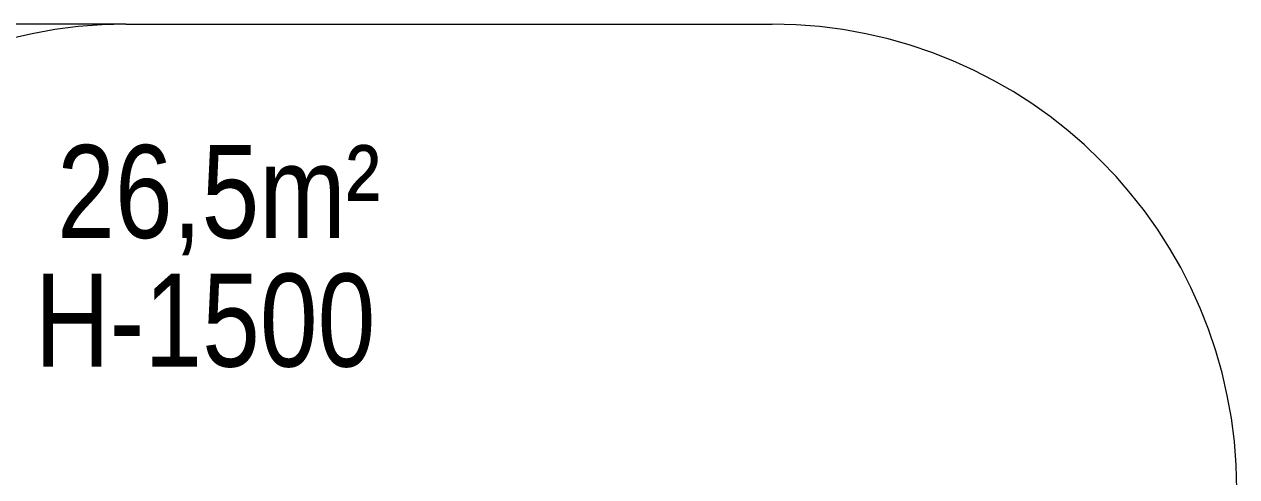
# Model space of a CAD drawing. Header units: millimetres. Extents: x -2996 to 3159, y -4250 to 2544.
# Drawn here: x -756 to 3159, y 1083 to 2544 of the extents above; entities that cross this region are included whole.
import ezdxf

# ---------------------------------------------------------------- set-up
doc = ezdxf.new("R2010")
doc.units = ezdxf.units.MM
for name, color, linetype in [('DIKOM_ЗОНА', 90, 'Continuous'), ('DIKOM_РАЗМЕР_ЗОНА', 7, 'Continuous'), ('DIKOM_РАЗМЕР_ОБЪЕКТА', 7, 'Continuous')]:
    doc.layers.add(name, color=color, linetype=linetype)
doc.styles.add('style1', font='arialbd.ttf', dxfattribs={"width": 0.8})
doc.dimstyles.new('1-50', dxfattribs={"dimtxt": 300, "dimasz": 200, "dimexe": 100, "dimexo": 0, "dimgap": 100, "dimtad": 1, "dimtoh": 1, "dimtxsty": 'style1', "dimcen": 200, "dimclrd": 7, "dimclre": 7, "dimclrt": 7, "dimadec": 1, "dimazin": 2, "dimtfac": 1, "dimtmove": 0, "dimatfit": 2, "dimfxl": 0, "dimlwd": 25, "dimlwe": 18, "dimarcsym": 0})

# ---------------------------------------------------------------- blocks, each defined once
blk = doc.blocks.new('*D4')
at = {"layer": 'Defpoints', "color": 0, "transparency": 16777216}
for p in [(-2546.5, 2543.8), (-428.1, 2543.8), (-75.6, -3353.4)]:
    blk.add_point(p, dxfattribs=at)
at = {"layer": 'DIKOM_РАЗМЕР_ЗОНА', "color": 7, "lineweight": 18, "transparency": 16777216}
for p, q in [((-428.1, 2543.8), (-2646.5, 2543.8)), ((-75.6, -3353.4), (-2646.5, -3353.4))]:
    blk.add_line(p, q, dxfattribs=at)
at = {"layer": 'DIKOM_РАЗМЕР_ЗОНА', "color": 7, "lineweight": 25, "transparency": 16777216}
blk.add_line((-2546.5, -3153.4), (-2546.5, 2343.8), dxfattribs=at)
at = {"layer": 'DIKOM_РАЗМЕР_ЗОНА', "color": 7, "transparency": 16777216}
for points in [[(-2579.8, 2343.8), (-2513.1, 2343.8), (-2546.5, 2543.8)], [(-2579.8, -3153.4), (-2513.1, -3153.4), (-2546.5, -3353.4)]]:
    blk.add_solid(points, dxfattribs=at)
at = {"layer": 'DIKOM_РАЗМЕР_ЗОНА', "color": 7, "transparency": 16777216, "insert": (-2799.6, -336.8), "char_height": 300, "attachment_point": 5, "rotation": 90, "style": 'style1'}
blk.add_mtext('{\\fArial|b0|i0|c204|p34;5900}', dxfattribs=at)

msp = doc.modelspace()

# ---------------------------------------------------------------- linework, layer by layer
at = {"layer": 'DIKOM_ЗОНА', "color": 3, "lineweight": 15}
msp.add_line((-428.057, 2543.831), (1658.716, 2543.831), dxfattribs=at)
for centre, start, end in [((-428.057, 1043.831), 90, 180), ((1658.716, 1043.831), 0, 90)]:
    msp.add_arc(centre, 1500, start, end, dxfattribs=at)

# ---------------------------------------------------------------- texts
at = {"layer": 'DIKOM_РАЗМЕР_ОБЪЕКТА', "insert": (-649.426, 2154.044), "char_height": 300, "attachment_point": 1, "style": 'style1'}
msp.add_mtext_dynamic_manual_height_columns('{\\fArial|b0|i0|c204|p34;26,5m²}', width=1132.52576, gutter_width=20, heights=[0], dxfattribs=at)
at = {"layer": 'DIKOM_РАЗМЕР_ОБЪЕКТА', "insert": (-721.708, 1738.94), "char_height": 300, "width": 1277.96024, "attachment_point": 1, "style": 'style1'}
msp.add_mtext('{\\fArial|b0|i0|c204|p34;H-1500}', dxfattribs=at)

# ---------------------------------------------------------------- dimensions: what is measured, and where the dimension line sits
at = {"layer": 'DIKOM_РАЗМЕР_ЗОНА', "color": 3}
dim = msp.add_linear_dim(base=(-2546.462, 2543.831), p1=(-75.557, -3353.388), p2=(-428.057, 2543.831), angle=90, text='{\\fArial|b0|i0|c204|p34;5900}', dimstyle='1-50', dxfattribs=at)
dim.commit()
dim.dimension.update_dxf_attribs({"geometry": '*D4', "text_midpoint": (-2546.462, -336.837), "dimtype": 160})

doc.saveas('drawing.dxf')
